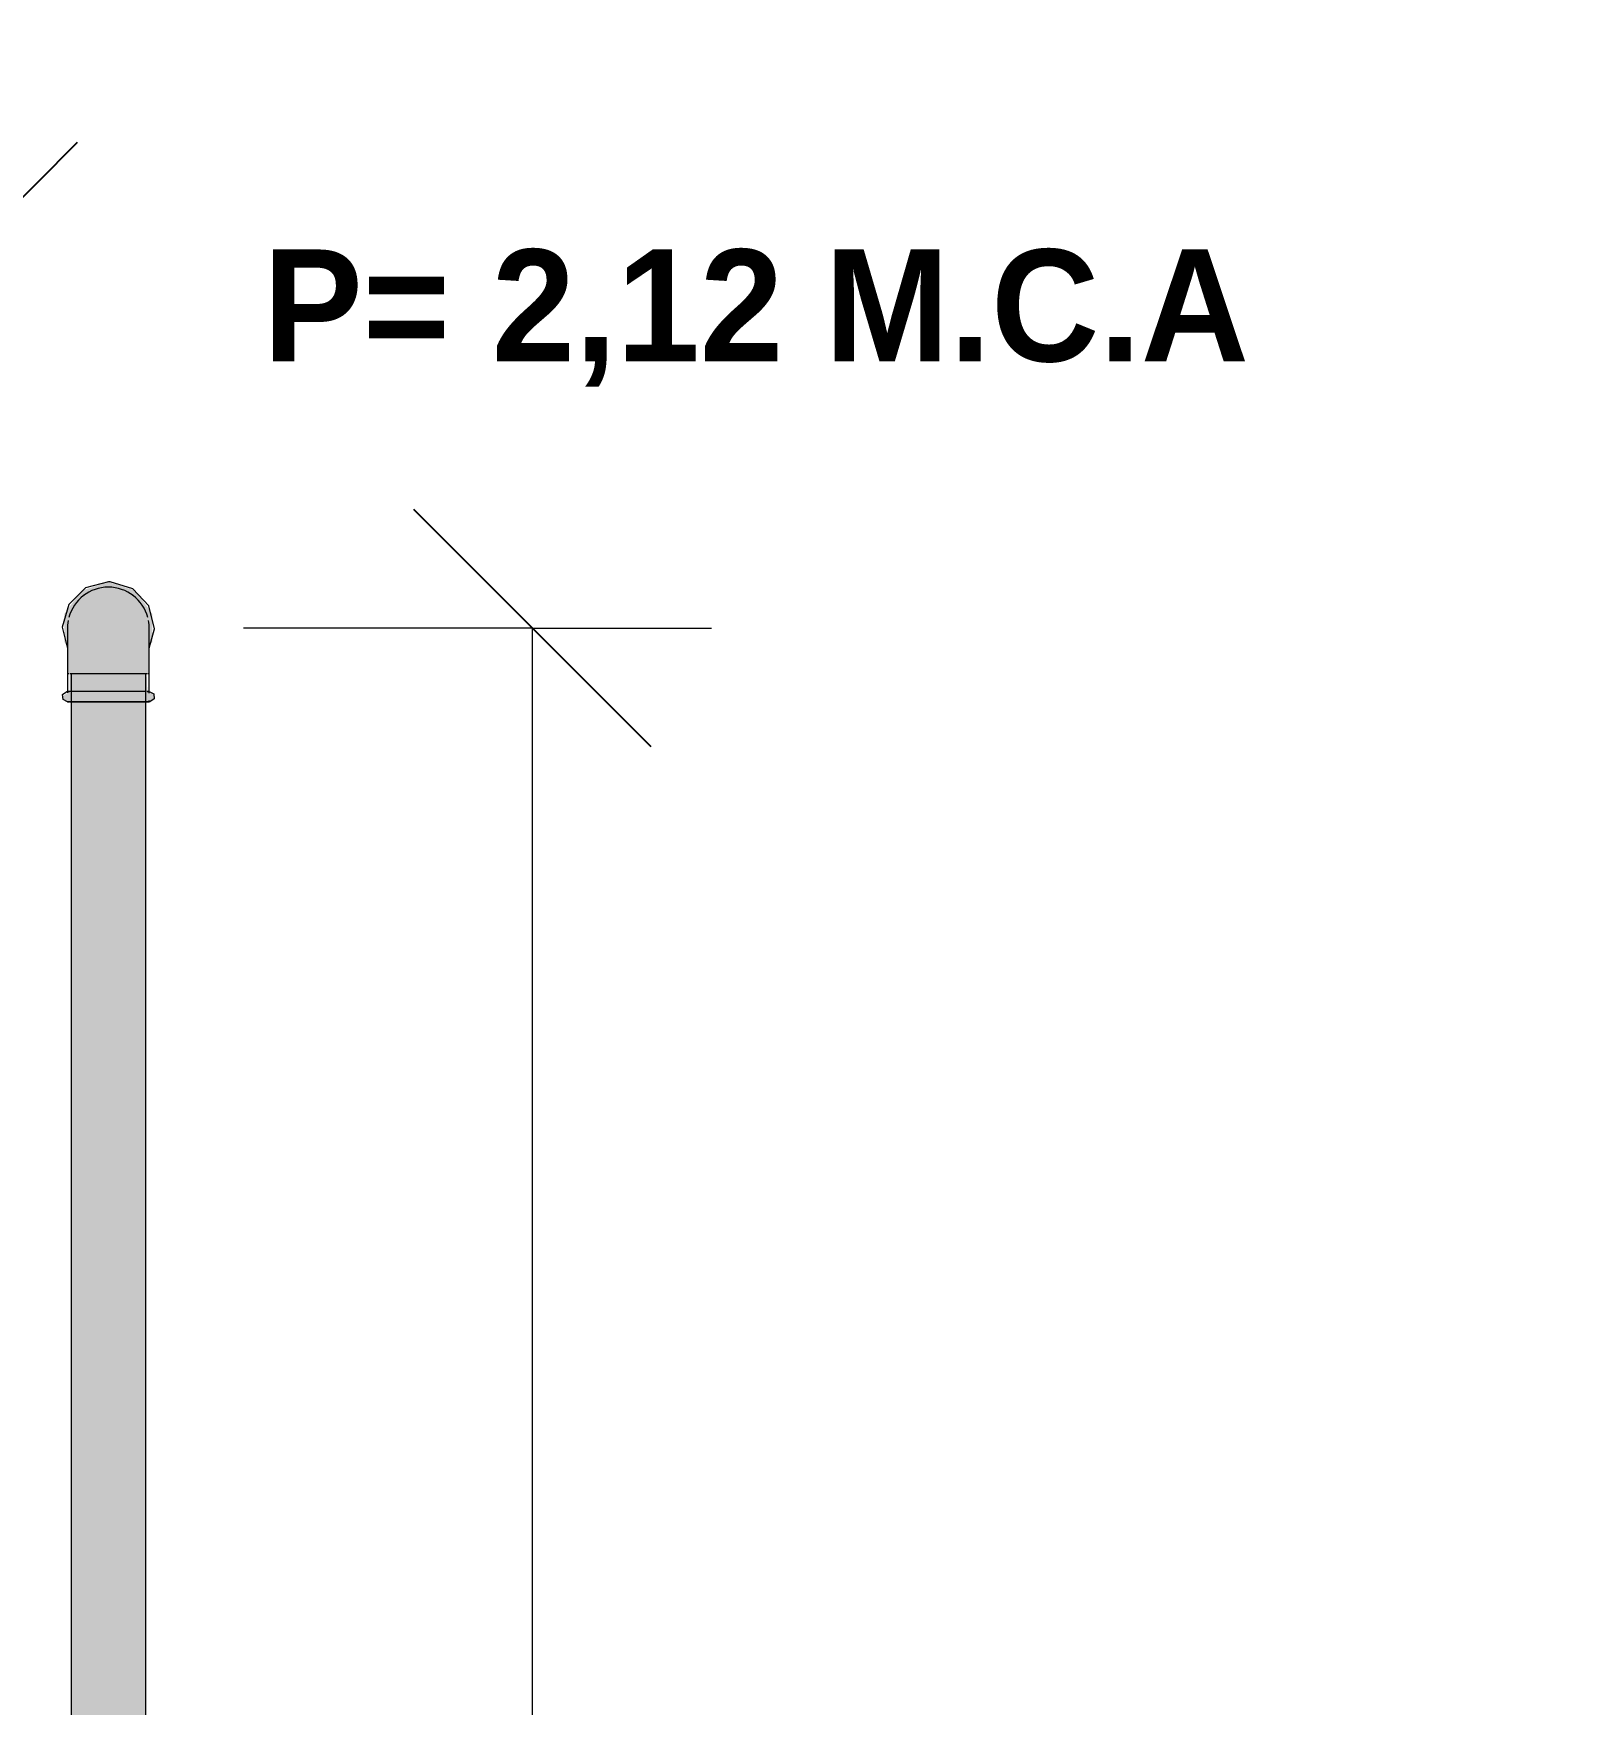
# Model space of a CAD drawing. Header units: metres. Extents: x 149 to 429, y -3 to 162.
# Drawn here: x 194.116 to 195.146, y 1.779 to 2.898 of the extents above; entities that cross this region are included whole.
import ezdxf

# ---------------------------------------------------------------- set-up
doc = ezdxf.new("R2010")
doc.units = ezdxf.units.M
for name, color, linetype, lineweight in [('A-ANNO-DIMS', 7, 'Continuous', 5), ('A-ANNO-DIMS-50', 7, 'Continuous', 5), ('G-ANNO-TEXT', 7, 'Continuous', 5), ('P-PIPE', 7, 'Continuous', 5)]:
    doc.layers.add(name, color=color, linetype=linetype, lineweight=lineweight)
doc.styles.add('Century Gothic_2', font='GOTHIC.TTF', dxfattribs={"height": 0.05})
doc.styles.add('Century Gothic_B', font='GOTHICB.TTF', dxfattribs={"height": 0.075})
doc.dimstyles.new('Setores_1_mm', dxfattribs={"dimscale": 0.3048, "dimtxt": 0.052208, "dimasz": 0.520833, "dimexe": 0.393701, "dimexo": 0.246063, "dimgap": 0.287073, "dimtad": 1, "dimrnd": 0.01, "dimzin": 0, "dimdsep": 46, "dimtxsty": 'Century Gothic_2', "dimblk1": 'OBLIQUE', "dimblk2": 'OBLIQUE', "dimsah": 1, "dimcen": 0.09, "dimazin": 0, "dimtfac": 1, "dimtdec": 4, "dimtix": 1, "dimtmove": 0, "dimatfit": 3, "dimfxl": 1, "dimtvp": 1, "dimtolj": 1, "dimtzin": 0, "dimarcsym": 2})
doc.dimstyles.new('Setores_1_mm_3', dxfattribs={"dimscale": 0.3048, "dimtxt": 0.052208, "dimasz": 0.520833, "dimexe": 0.393701, "dimexo": 0.246063, "dimgap": 0.287073, "dimtad": 1, "dimrnd": 0.01, "dimzin": 0, "dimdsep": 46, "dimtxsty": 'Century Gothic_2', "dimblk1": 'OBLIQUE', "dimblk2": 'OBLIQUE', "dimsah": 1, "dimcen": 0.09, "dimazin": 0, "dimtfac": 1, "dimtdec": 4, "dimtix": 1, "dimtmove": 2, "dimatfit": 3, "dimfxl": 1, "dimtvp": 1, "dimtolj": 1, "dimtzin": 0, "dimarcsym": 2})

# ---------------------------------------------------------------- blocks, each defined once
blk = doc.blocks.new('AÇO_Cotovelo 90 45 - AÇO_Cotovelo 90 45-V38-GG')
at = {"layer": 'P-PIPE', "true_color": 0x7f7f7f}
for points in [[(-99.397, 2.4874), (-99.3954, 2.509), (-99.3921, 2.5154), (-99.3876, 2.5205), (-99.3826, 2.524), (-99.3746, 2.5267), (-99.3697, 2.5274), (-99.3697, 2.5309), (-99.3878, 2.525), (-99.3991, 2.5095), (-99.3991, 2.4905), (-99.397, 2.4874)], [(-99.3425, 2.4874), (-99.3403, 2.4905), (-99.3403, 2.5095), (-99.3491, 2.5217), (-99.3523, 2.5253), (-99.3642, 2.5292), (-99.3697, 2.5309), (-99.3697, 2.5274), (-99.3606, 2.5257), (-99.3548, 2.5228), (-99.3487, 2.5173), (-99.3453, 2.5121), (-99.3429, 2.5051), (-99.3424, 2.4925), (-99.3425, 2.4878)], [(-99.3971, 2.4696), (-99.3697, 2.4696), (-99.3697, 2.5274), (-99.3779, 2.526), (-99.3845, 2.5228), (-99.3904, 2.5176), (-99.3941, 2.5121), (-99.3964, 2.5051), (-99.397, 2.4928), (-99.3971, 2.4819), (-99.3971, 2.4743)], [(-99.3524, 2.4696), (-99.3423, 2.4696), (-99.3428, 2.5037), (-99.3438, 2.5085), (-99.3471, 2.5152), (-99.3511, 2.52), (-99.3577, 2.5244), (-99.3637, 2.5266), (-99.3697, 2.5274), (-99.3697, 2.4696), (-99.3536, 2.4696)], [(-99.3697, 2.4575), (-99.3697, 2.4696), (-99.3957, 2.4696), (-99.3957, 2.4575), (-99.3716, 2.4575)], [(-99.3663, 2.4575), (-99.3436, 2.4575), (-99.344, 2.4696), (-99.3697, 2.4696), (-99.3697, 2.4575)], [(-99.3697, 2.4505), (-99.3697, 2.4575), (-99.3964, 2.457), (-99.4006, 2.454), (-99.3991, 2.4515), (-99.3938, 2.4505), (-99.3746, 2.4505)], [(-99.348, 2.4505), (-99.3425, 2.4508), (-99.3398, 2.4515), (-99.3388, 2.454), (-99.3402, 2.4561), (-99.3447, 2.4575), (-99.3697, 2.4575), (-99.3697, 2.4505), (-99.3481, 2.4505)]]:
    blk.add_hatch(color=8, dxfattribs=at).paths.add_polyline_path(points)
at = {"layer": 'P-PIPE'}
for p, q in [((-99.3971, 2.4696), (-99.3971, 2.4565)), ((-99.3971, 2.4696), (-99.3961, 2.4696)), ((-99.3955, 2.4696), (-99.3859, 2.4696)), ((-99.3858, 2.4696), (-99.3852, 2.4696)), ((-99.3853, 2.4696), (-99.3697, 2.4696)), ((-99.3697, 2.4696), (-99.3541, 2.4696)), ((-99.3541, 2.4696), (-99.3536, 2.4696)), ((-99.3534, 2.4696), (-99.3438, 2.4696)), ((-99.3432, 2.4696), (-99.3423, 2.4696)), ((-99.3423, 2.4564), (-99.3423, 2.4696)), ((-99.3957, 2.4575), (-99.3971, 2.4575)), ((-99.3971, 2.4575), (-99.3957, 2.4575)), ((-99.3436, 2.4575), (-99.3423, 2.4575)), ((-99.3423, 2.4575), (-99.3436, 2.4575)), ((-99.3957, 2.4505), (-99.3971, 2.4505)), ((-99.3971, 2.4505), (-99.3957, 2.4505)), ((-99.3697, 2.4505), (-99.3971, 2.4505)), ((-99.3423, 2.4505), (-99.3697, 2.4505)), ((-99.3436, 2.4505), (-99.3423, 2.4505)), ((-99.3423, 2.4505), (-99.3436, 2.4505)), ((-99.3423, 2.4505), (-99.3423, 2.4515))]:
    blk.add_line(p, q, dxfattribs=at)
at = {"layer": 'P-PIPE', "flags": 128}
for points in [[(-99.3697, 2.5309), (-99.385, 2.5269), (-99.3962, 2.5158), (-99.4006, 2.5006), (-99.3971, 2.4863)], [(-99.3424, 2.4866), (-99.3388, 2.4994), (-99.3425, 2.5148), (-99.3534, 2.5263), (-99.3685, 2.5309), (-99.3697, 2.5309)], [(-99.3971, 2.5), (-99.3971, 2.496), (-99.3971, 2.4849), (-99.3971, 2.4698), (-99.3971, 2.4696)], [(-99.3423, 2.4696), (-99.3423, 2.4847), (-99.3423, 2.4959), (-99.3423, 2.5)], [(-99.3971, 2.4505), (-99.4, 2.4521), (-99.4003, 2.4555), (-99.3976, 2.4575), (-99.3971, 2.4575)], [(-99.3697, 2.4575), (-99.384, 2.4575), (-99.3941, 2.4575), (-99.3957, 2.4575)], [(-99.3442, 2.4575), (-99.3463, 2.4575), (-99.3572, 2.4575), (-99.3697, 2.4575)], [(-99.3423, 2.4575), (-99.3393, 2.4559), (-99.3391, 2.4525), (-99.3418, 2.4505), (-99.3423, 2.4505)], [(-99.3952, 2.4505), (-99.393, 2.4505), (-99.3821, 2.4505), (-99.3697, 2.4505)], [(-99.3697, 2.4505), (-99.3554, 2.4505), (-99.3453, 2.4505), (-99.3437, 2.4505)]]:
    blk.add_lwpolyline(points, dxfattribs=at)
at = {"layer": 'P-PIPE'}
for start, end in [(90, 165), (124.1432, 128.0097), (15, 90), (51.9903, 55.8568), (162, 163.2549), (16.7451, 18), (169.1745, 182.676), (358.3116, 10.8255)]:
    blk.add_arc((-99.3697, 2.5), 0.0274, start, end, dxfattribs=at)
blk = doc.blocks.new('DIMBLOCK27-GG')
at = {"layer": 'A-ANNO-DIMS-50'}
for p, q in [((185.2535, 2.7461), (185.2535, 2.8661)), ((194.0657, 2.7461), (194.0657, 2.8661)), ((185.2535, 2.7461), (194.0657, 2.7461)), ((185.2535, 2.7461), (185.2535, 2.5562)), ((194.0657, 2.7461), (194.0657, 2.5446))]:
    blk.add_line(p, q, dxfattribs=at)
at = {"layer": 'A-ANNO-DIMS-50', "lineweight": 25}
for p, q in [((185.2535, 2.7461), (185.3328, 2.8255)), ((194.0657, 2.7461), (194.1451, 2.8255)), ((185.2535, 2.7461), (185.1741, 2.6667)), ((194.0657, 2.7461), (193.9863, 2.6667))]:
    blk.add_line(p, q, dxfattribs=at)
at = {"layer": 'A-ANNO-DIMS-50', "color": 0, "insert": (189.5494, 2.8977), "char_height": 0.05, "width": 0.264523, "attachment_point": 1, "line_spacing_factor": 0.984502, "style": 'Century Gothic_2'}
blk.add_mtext('8,81 m', dxfattribs=at)
blk = doc.blocks.new('_Oblique')
at = {"color": 0, "linetype": 'ByBlock', "lineweight": -2}
blk.add_line((-0.5, -0.5), (0.5, 0.5), dxfattribs=at)
blk = doc.blocks.new('DIMBLOCK28-GG')
at = {"layer": 'A-ANNO-DIMS-50', "lineweight": 25}
for p, q in [((194.4497, 2.5), (194.3704, 2.5794)), ((194.4497, 2.5), (194.5291, 2.4206)), ((194.4497, 0), (194.3704, 0.0794)), ((194.4497, 0), (194.5291, -0.0794))]:
    blk.add_line(p, q, dxfattribs=at)
at = {"layer": 'A-ANNO-DIMS-50'}
for p, q in [((194.4497, 2.5), (194.2562, 2.5)), ((194.4497, 0), (194.4497, 2.5)), ((194.4497, 2.5), (194.5697, 2.5)), ((194.4497, 0), (194.2566, 0)), ((194.4497, 0), (194.5697, 0))]:
    blk.add_line(p, q, dxfattribs=at)
at = {"layer": 'A-ANNO-DIMS-50', "color": 0, "insert": (194.5318, 1.1398), "char_height": 0.05, "width": 0.264523, "attachment_point": 1, "rotation": 90, "line_spacing_factor": 0.984502, "style": 'Century Gothic_2'}
blk.add_mtext('2,50 m', dxfattribs=at)

msp = doc.modelspace()

# ---------------------------------------------------------------- hatches: boundary and pattern name
at = {"layer": 'P-PIPE', "true_color": 0xcfd1cf}
for points in [[(194.1407, -0.2505), (194.1657, -0.2505), (194.1657, 2.4505), (194.1407, 2.45), (194.1407, -0.2425)], [(194.1834, -0.2505), (194.1907, -0.2505), (194.1907, 2.4505), (194.1657, 2.45), (194.1657, -0.2505), (194.1834, -0.2505)]]:
    msp.add_hatch(color=254, dxfattribs=at).paths.add_polyline_path(points)

# ---------------------------------------------------------------- linework, layer by layer
at = {"layer": 'P-PIPE'}
for p, q in [((194.1407, 2.4696), (194.1407, -0.2696)), ((194.1907, -0.2696), (194.1907, 2.4696))]:
    msp.add_line(p, q, dxfattribs=at)

# ---------------------------------------------------------------- block references
msp.add_blockref('AÇO_Cotovelo 90 45 - AÇO_Cotovelo 90 45-V38-GG', (293.5354, 0), dxfattribs=at)

# ---------------------------------------------------------------- texts
at = {"layer": 'G-ANNO-TEXT', "color": 1, "true_color": 0xff0000, "insert": (194.2692, 2.7537), "char_height": 0.075, "width": 0.857806, "attachment_point": 1, "style": 'Century Gothic_B', "bg_fill": 3, "box_fill_scale": 1.25, "bg_fill_color": 256, "bg_fill_true_color": 13158600, "bg_fill_transparency": 0}
msp.add_mtext('P= 2,12 M.C.A', dxfattribs=at)

# ---------------------------------------------------------------- dimensions: what is measured, and where the dimension line sits
at = {"layer": 'A-ANNO-DIMS'}
dim = msp.add_linear_dim(base=(194.0657, 2.7461), p1=(185.2535, 2.4812), p2=(194.0657, 2.4696), dimstyle='Setores_1_mm', override={"dimpost": '<>', "dimfxl": 8.812216}, dxfattribs=at)
dim.commit()
dim.dimension.update_dxf_attribs({"geometry": 'DIMBLOCK27-GG', "text_midpoint": (189.6596, 2.8599)})
dim = msp.add_linear_dim(base=(194.4497, 2.5), p1=(194.1816, 0), p2=(194.1812, 2.5), angle=90, dimstyle='Setores_1_mm_3', override={"dimpost": '<>', "dimfxl": 2.5}, dxfattribs=at)
dim.commit()
dim.dimension.update_dxf_attribs({"geometry": 'DIMBLOCK28-GG', "text_midpoint": (194.5652, 1.272), "dimtype": 160, "text_rotation": 90})

doc.saveas('drawing.dxf')
